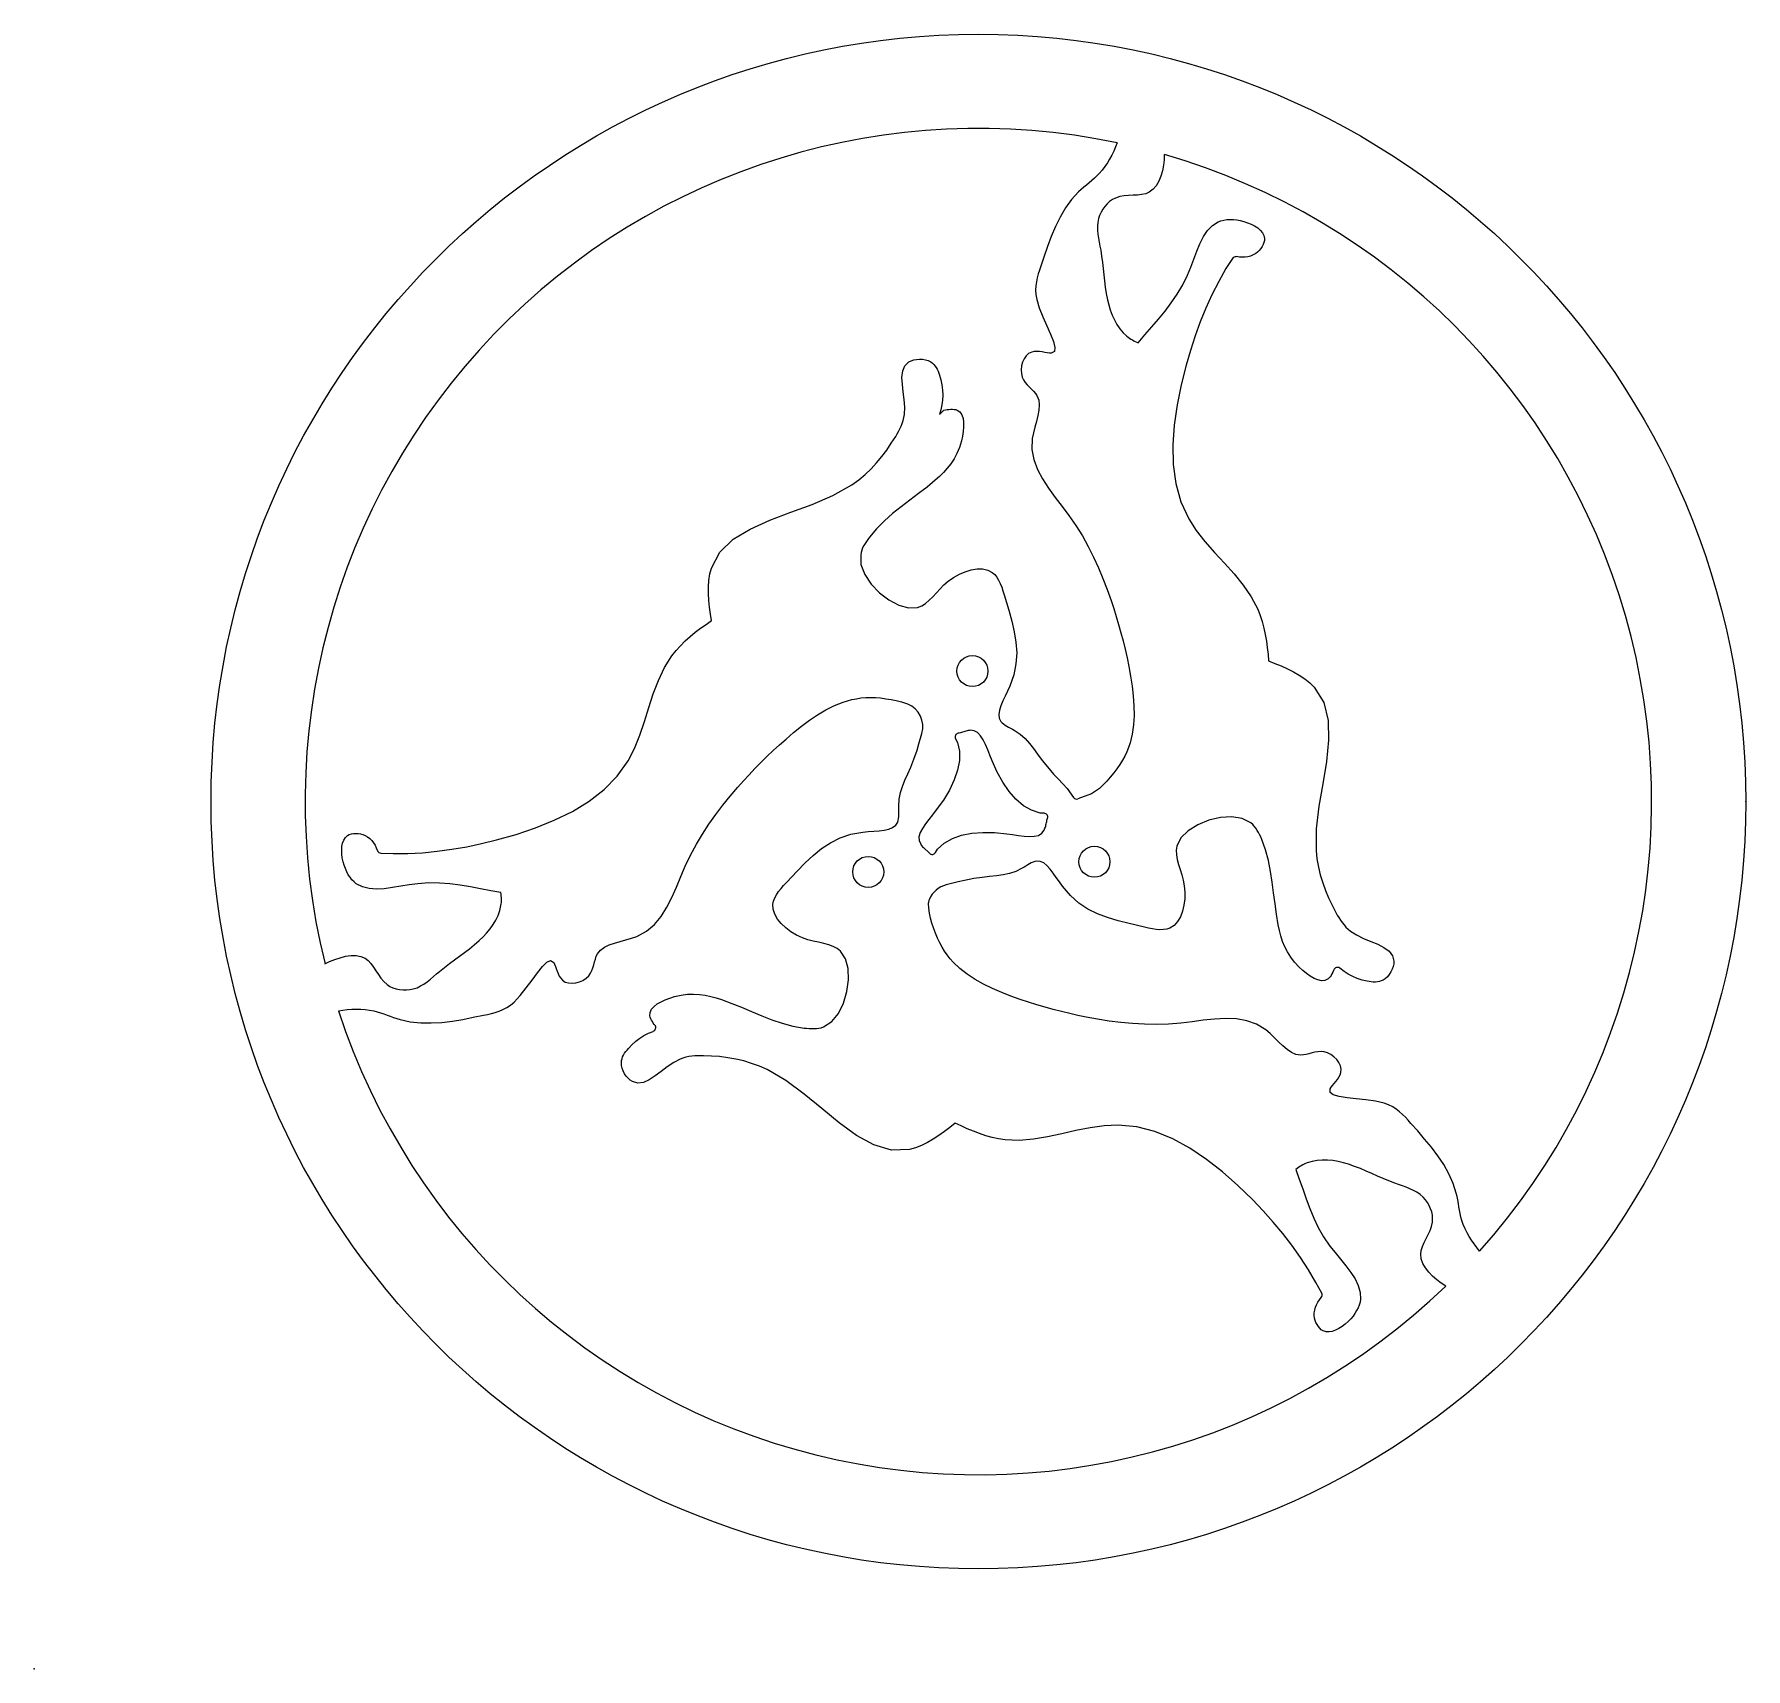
# Model space of a CAD drawing. Extents: x 0 to 112, y 0 to 107.
import ezdxf

# ---------------------------------------------------------------- set-up
doc = ezdxf.new("R2010")
doc.units = 0
doc.linetypes.add('SOLID', pattern=[0])
doc.layers.get('0').update_dxf_attribs({"color": 2, "linetype": 'SOLID'})

msp = doc.modelspace()

# ---------------------------------------------------------------- linework, layer by layer
at = {"color": 2}
for p, q in [((59.45, 82.37), (59.74, 82.66)), ((44.47, 68.84), (44.47, 68.85))]:
    msp.add_line(p, q, dxfattribs=at)
for points in [[(71.11, 100.22), (71, 99.94), (70.89, 99.67), (70.76, 99.41), (70.62, 99.15), (70.47, 98.9), (70.31, 98.65), (70.13, 98.42), (69.94, 98.2), (69.78, 98.04), (69.62, 97.89), (69.45, 97.74), (69.27, 97.59), (69.09, 97.44), (68.92, 97.3), (68.75, 97.15), (68.58, 96.99), (68.12, 96.49), (67.72, 95.94), (67.37, 95.34), (67.06, 94.71), (66.79, 94.07), (66.54, 93.41), (66.31, 92.76), (66.09, 92.11), (66.01, 91.86), (65.93, 91.61), (65.86, 91.35), (65.81, 91.09), (65.77, 90.82), (65.76, 90.54), (65.78, 90.25), (65.84, 89.93), (66, 89.37), (66.23, 88.78), (66.5, 88.2), (66.74, 87.64), (66.93, 87.16), (67.03, 86.77), (67, 86.5), (66.78, 86.39), (66.66, 86.4), (66.52, 86.42), (66.36, 86.45), (66.19, 86.48), (66.01, 86.5), (65.83, 86.52), (65.66, 86.51), (65.5, 86.47), (65.3, 86.37), (65.14, 86.22), (65, 86.03), (64.9, 85.8), (64.84, 85.56), (64.81, 85.31), (64.83, 85.06), (64.88, 84.83), (64.97, 84.65), (65.08, 84.48), (65.2, 84.32), (65.34, 84.18), (65.48, 84.04), (65.62, 83.9), (65.74, 83.76), (65.84, 83.61), (65.96, 83.32), (66, 83), (65.97, 82.66), (65.91, 82.3), (65.81, 81.92), (65.71, 81.54), (65.61, 81.17), (65.54, 80.79), (65.52, 80.08), (65.65, 79.41), (65.89, 78.76), (66.22, 78.14), (66.61, 77.53), (67.05, 76.93), (67.51, 76.34), (67.95, 75.75), (68.41, 75.08), (68.83, 74.4), (69.21, 73.71), (69.56, 73.01), (69.89, 72.31), (70.18, 71.6), (70.46, 70.88), (70.71, 70.16), (70.89, 69.64), (71.05, 69.11), (71.21, 68.58), (71.36, 68.04), (71.5, 67.5), (71.63, 66.95), (71.76, 66.4), (71.87, 65.83), (71.99, 65.19), (72.09, 64.54), (72.16, 63.89), (72.21, 63.25), (72.22, 62.61), (72.18, 61.99), (72.1, 61.38), (71.96, 60.8), (71.86, 60.51), (71.74, 60.22), (71.61, 59.94), (71.46, 59.67), (71.29, 59.39), (71.1, 59.11), (70.89, 58.84), (70.66, 58.55), (70.43, 58.3), (70.2, 58.05), (69.95, 57.82), (69.69, 57.63), (69.43, 57.47), (68.54, 57.13)], [(74.21, 99.44), (74.19, 99.1), (74.15, 98.74), (74.08, 98.38), (73.97, 98.02), (73.84, 97.69), (73.67, 97.4), (73.47, 97.16), (73.22, 96.97), (72.99, 96.87), (72.72, 96.82), (72.45, 96.78), (72.16, 96.77), (71.86, 96.75), (71.57, 96.73), (71.28, 96.68), (71.01, 96.59), (70.81, 96.49), (70.62, 96.36), (70.46, 96.21), (70.3, 96.04), (70.17, 95.86), (70.06, 95.66), (69.96, 95.45), (69.89, 95.24), (69.84, 94.98), (69.82, 94.73), (69.83, 94.47), (69.85, 94.21), (69.89, 93.95), (69.93, 93.69), (69.98, 93.43), (70.03, 93.17), (70.09, 92.76), (70.14, 92.35), (70.19, 91.95), (70.23, 91.54), (70.28, 91.14), (70.33, 90.73), (70.4, 90.32), (70.48, 89.91), (70.56, 89.57), (70.66, 89.24), (70.79, 88.9), (70.93, 88.58), (71.09, 88.28), (71.29, 88), (71.5, 87.74), (71.75, 87.52), (71.84, 87.45), (71.93, 87.39), (72.02, 87.33), (72.11, 87.27), (72.21, 87.22), (72.3, 87.17), (72.4, 87.13), (72.5, 87.08)], [(72.5, 87.08), (72.94, 87.61), (73.39, 88.12), (73.83, 88.63), (74.26, 89.16), (74.67, 89.7), (75.06, 90.27), (75.42, 90.88), (75.74, 91.53), (75.94, 92.05), (76.14, 92.57), (76.34, 93.09), (76.55, 93.59), (76.78, 94.06), (77.05, 94.46), (77.37, 94.79), (77.75, 95.03), (77.93, 95.09), (78.12, 95.14), (78.32, 95.17), (78.53, 95.18), (78.75, 95.18), (78.97, 95.15), (79.2, 95.11), (79.43, 95.05), (79.67, 94.97), (79.91, 94.88), (80.14, 94.76), (80.34, 94.63), (80.51, 94.48), (80.65, 94.31), (80.74, 94.13), (80.78, 93.94), (80.78, 93.81), (80.75, 93.67), (80.7, 93.53), (80.63, 93.4), (80.54, 93.27), (80.44, 93.15), (80.33, 93.04), (80.21, 92.94), (80.04, 92.85), (79.87, 92.78), (79.69, 92.73), (79.51, 92.71), (79.32, 92.7), (79.14, 92.71), (78.93, 92.74)], [(78.68, 92.62), (78.26, 91.95), (77.78, 91.1), (77.34, 90.24), (76.94, 89.36), (76.57, 88.46), (76.23, 87.53), (75.92, 86.58), (75.64, 85.61), (75.31, 84.32), (75.05, 83), (74.86, 81.68), (74.77, 80.37), (74.8, 79.08), (74.97, 77.83), (75.3, 76.64), (75.81, 75.53), (76.31, 74.76), (76.88, 74.03), (77.51, 73.32), (78.16, 72.61), (78.8, 71.9), (79.39, 71.17), (79.92, 70.4), (80.35, 69.58), (80.51, 69.18), (80.64, 68.77), (80.75, 68.35), (80.84, 67.92), (80.92, 67.49), (80.97, 67.06), (81.02, 66.62), (81.05, 66.19)], [(44.47, 68.85), (44.4, 69.27), (44.34, 69.71), (44.3, 70.16), (44.27, 70.61), (44.28, 71.05), (44.31, 71.48), (44.37, 71.9), (44.47, 72.29), (45.03, 73.34), (45.9, 74.18), (47.01, 74.85), (48.3, 75.43), (49.68, 75.95), (51.09, 76.47), (52.45, 77.06), (53.69, 77.76), (54.14, 78.09), (54.56, 78.44), (54.95, 78.81), (55.32, 79.2), (55.66, 79.61), (55.98, 80.04), (56.28, 80.48), (56.57, 80.93), (56.67, 81.1), (56.76, 81.26), (56.85, 81.44), (56.93, 81.61), (57, 81.79), (57.07, 81.98), (57.11, 82.17), (57.14, 82.37), (57.16, 82.85), (57.12, 83.35), (57.06, 83.86), (57.01, 84.35), (56.98, 84.81), (57.03, 85.23), (57.17, 85.57), (57.43, 85.83), (57.59, 85.9), (57.76, 85.96), (57.94, 85.99), (58.14, 86.01), (58.34, 86), (58.53, 85.97), (58.71, 85.91), (58.87, 85.83), (58.98, 85.75), (59.07, 85.66), (59.15, 85.56), (59.23, 85.45), (59.29, 85.34), (59.35, 85.22), (59.4, 85.09), (59.45, 84.96), (59.54, 84.64), (59.61, 84.31), (59.65, 83.98), (59.67, 83.65), (59.65, 83.32), (59.61, 83), (59.54, 82.68), (59.45, 82.37)], [(59.74, 82.66), (59.84, 82.68), (59.96, 82.7), (60.07, 82.71), (60.19, 82.72), (60.3, 82.72), (60.41, 82.71), (60.51, 82.69), (60.6, 82.66), (60.78, 82.54), (60.91, 82.35), (60.99, 82.12), (61.03, 81.86), (61.03, 81.56), (61.01, 81.26), (60.96, 80.95), (60.89, 80.64), (60.75, 80.21), (60.59, 79.82), (60.4, 79.47), (60.19, 79.14), (59.96, 78.84), (59.71, 78.56), (59.44, 78.3), (59.16, 78.05), (58.63, 77.61), (58.07, 77.18), (57.5, 76.75), (56.93, 76.31), (56.37, 75.86), (55.83, 75.38), (55.31, 74.87), (54.84, 74.31), (54.74, 74.17), (54.65, 74.04), (54.56, 73.9), (54.48, 73.76), (54.4, 73.61), (54.34, 73.46), (54.3, 73.31), (54.27, 73.16), (54.29, 72.52), (54.54, 71.87), (54.96, 71.24), (55.5, 70.67), (56.12, 70.19), (56.78, 69.85), (57.42, 69.67), (58.01, 69.7), (58.28, 69.81), (58.53, 69.96), (58.77, 70.17), (59, 70.4), (59.24, 70.66), (59.48, 70.92), (59.74, 71.18), (60.02, 71.43), (60.37, 71.67), (60.75, 71.89), (61.14, 72.05), (61.53, 72.17), (61.92, 72.23), (62.28, 72.23), (62.62, 72.15), (62.9, 72), (63.07, 71.86), (63.21, 71.69), (63.33, 71.49), (63.43, 71.27), (63.53, 71.03), (63.61, 70.79), (63.69, 70.53), (63.99, 69.53), (64.19, 68.81), (64.36, 68.11), (64.47, 67.41), (64.52, 66.71), (64.47, 66), (64.32, 65.27), (64.06, 64.52), (63.91, 64.2), (63.75, 63.87), (63.6, 63.56), (63.48, 63.25), (63.39, 62.95), (63.35, 62.68), (63.37, 62.43), (63.48, 62.21), (63.56, 62.13), (63.65, 62.05), (63.75, 61.98), (63.86, 61.9), (63.98, 61.84), (64.1, 61.77), (64.23, 61.7), (64.34, 61.64), (64.74, 61.37), (65.07, 61.09), (65.35, 60.77), (65.62, 60.43), (65.89, 60.06), (66.19, 59.66), (66.53, 59.23), (66.94, 58.76), (67.24, 58.44), (67.54, 58.12), (67.82, 57.8), (68.24, 57.22)], [(22.77, 53.57), (23.56, 53.54), (24.53, 53.54), (25.5, 53.59), (26.46, 53.69), (27.43, 53.82), (28.4, 53.99), (29.38, 54.2), (30.36, 54.44), (31.64, 54.8), (32.91, 55.23), (34.15, 55.73), (35.34, 56.31), (36.44, 56.98), (37.43, 57.75), (38.29, 58.63), (39, 59.62), (39.42, 60.44), (39.77, 61.31), (40.07, 62.2), (40.36, 63.12), (40.65, 64.03), (40.99, 64.91), (41.39, 65.75), (41.88, 66.53), (42.15, 66.87), (42.44, 67.19), (42.75, 67.5), (43.07, 67.79), (43.41, 68.07), (43.76, 68.33), (44.12, 68.59), (44.47, 68.84)], [(81.05, 66.19), (81.46, 66.03), (81.88, 65.87), (82.29, 65.68), (82.69, 65.47), (83.07, 65.25), (83.43, 65.01), (83.76, 64.74), (84.04, 64.46), (84.68, 63.45), (84.97, 62.28), (84.99, 60.98), (84.85, 59.58), (84.61, 58.12), (84.36, 56.64), (84.19, 55.17), (84.18, 53.74), (84.23, 53.19), (84.33, 52.65), (84.45, 52.13), (84.61, 51.61), (84.79, 51.11), (85, 50.62), (85.23, 50.14), (85.48, 49.66), (85.57, 49.5), (85.67, 49.33), (85.78, 49.17), (85.89, 49.01), (86.01, 48.86), (86.14, 48.71), (86.28, 48.57), (86.44, 48.45), (86.84, 48.19), (87.3, 47.97), (87.77, 47.77), (88.22, 47.58), (88.63, 47.36), (88.97, 47.12), (89.2, 46.83), (89.29, 46.47), (89.28, 46.3), (89.24, 46.12), (89.18, 45.94), (89.09, 45.77), (88.98, 45.6), (88.86, 45.45), (88.72, 45.32), (88.57, 45.22), (88.45, 45.17), (88.33, 45.13), (88.2, 45.11), (88.07, 45.1), (87.93, 45.1), (87.8, 45.11), (87.66, 45.13), (87.53, 45.16), (87.2, 45.23), (86.88, 45.34), (86.58, 45.47), (86.29, 45.62), (86.01, 45.8), (85.73, 46.01)], [(19.98, 43.21), (20.27, 43.25), (20.56, 43.29), (20.85, 43.31), (21.14, 43.32), (21.44, 43.32), (21.73, 43.3), (22.02, 43.26), (22.3, 43.21), (22.52, 43.15), (22.74, 43.08), (22.95, 43.01), (23.17, 42.93), (23.38, 42.85), (23.6, 42.77), (23.81, 42.7), (24.03, 42.63), (24.69, 42.49), (25.38, 42.41), (26.07, 42.41), (26.76, 42.45), (27.46, 42.54), (28.15, 42.65), (28.83, 42.79), (29.5, 42.92), (29.76, 42.97), (30.02, 43.03), (30.27, 43.1), (30.53, 43.18), (30.78, 43.29), (31.03, 43.42), (31.27, 43.58), (31.52, 43.78), (31.92, 44.21), (32.31, 44.71), (32.69, 45.23), (33.05, 45.71), (33.37, 46.13), (33.66, 46.41), (33.91, 46.51), (34.11, 46.38), (34.17, 46.27), (34.22, 46.13), (34.28, 45.98), (34.33, 45.82), (34.4, 45.65), (34.48, 45.49), (34.57, 45.35), (34.68, 45.22), (34.87, 45.1), (35.08, 45.04), (35.32, 45.02), (35.56, 45.04), (35.8, 45.11), (36.03, 45.21), (36.24, 45.35), (36.41, 45.51), (36.53, 45.68), (36.62, 45.85), (36.69, 46.04), (36.75, 46.23), (36.8, 46.43), (36.85, 46.61), (36.91, 46.79), (36.99, 46.95), (37.18, 47.2), (37.44, 47.39), (37.75, 47.54), (38.1, 47.66), (38.47, 47.77), (38.85, 47.87), (39.22, 47.98), (39.58, 48.1), (40.2, 48.44), (40.73, 48.88), (41.17, 49.41), (41.54, 50.01), (41.87, 50.66), (42.17, 51.34), (42.45, 52.03), (42.75, 52.71), (43.1, 53.44), (43.48, 54.15), (43.88, 54.82), (44.31, 55.47), (44.75, 56.1), (45.22, 56.72), (45.7, 57.31), (46.2, 57.89), (46.57, 58.31), (46.94, 58.71), (47.32, 59.12), (47.71, 59.51), (48.11, 59.91), (48.52, 60.3), (48.94, 60.68), (49.37, 61.06), (49.87, 61.48), (50.38, 61.9), (50.9, 62.29), (51.44, 62.65), (51.99, 62.97), (52.55, 63.26), (53.11, 63.48), (53.69, 63.65), (53.99, 63.71), (54.29, 63.76), (54.6, 63.78), (54.92, 63.79), (55.24, 63.78), (55.57, 63.76), (55.92, 63.71), (56.28, 63.65), (56.61, 63.59), (56.95, 63.5), (57.27, 63.4), (57.37, 63.36)], [(40.75, 42.27), (40.72, 42.31), (40.65, 42.4), (40.59, 42.5), (40.53, 42.6), (40.49, 42.69), (40.45, 42.79), (40.43, 42.89), (40.45, 43.11), (40.54, 43.31), (40.7, 43.49), (40.91, 43.66), (41.17, 43.81), (41.44, 43.94), (41.74, 44.05), (42.04, 44.15), (42.48, 44.24), (42.9, 44.3), (43.3, 44.31), (43.69, 44.29), (44.06, 44.24), (44.43, 44.16), (44.79, 44.06), (45.14, 43.95), (45.8, 43.7), (46.45, 43.44), (47.1, 43.16), (47.77, 42.88), (48.44, 42.62), (49.12, 42.39), (49.82, 42.21), (50.55, 42.08), (50.71, 42.06), (50.88, 42.04), (51.04, 42.04), (51.21, 42.04), (51.37, 42.05), (51.53, 42.07), (51.68, 42.1), (51.83, 42.15), (52.37, 42.5), (52.81, 43.04), (53.15, 43.71), (53.37, 44.47), (53.47, 45.24), (53.44, 45.98), (53.27, 46.63), (52.95, 47.12), (52.73, 47.31), (52.46, 47.44), (52.17, 47.55), (51.85, 47.63), (51.51, 47.71), (51.16, 47.79), (50.81, 47.88), (50.45, 48), (50.06, 48.18), (49.69, 48.4), (49.35, 48.66), (49.05, 48.94), (48.81, 49.24), (48.63, 49.56), (48.52, 49.89), (48.51, 50.21), (48.55, 50.42), (48.63, 50.63), (48.74, 50.83), (48.88, 51.04), (49.04, 51.24), (49.21, 51.43), (49.39, 51.63), (50.11, 52.39), (50.63, 52.92), (51.16, 53.42), (51.7, 53.86), (52.29, 54.25), (52.92, 54.57), (53.63, 54.81), (54.42, 54.95), (54.77, 54.99), (55.13, 55.01), (55.48, 55.04), (55.81, 55.08), (56.11, 55.15), (56.36, 55.26), (56.57, 55.4), (56.7, 55.61), (56.74, 55.71), (56.76, 55.83), (56.77, 55.96), (56.78, 56.09), (56.78, 56.23), (56.77, 56.37), (56.77, 56.51), (56.77, 56.64), (56.8, 57.11), (56.88, 57.54), (57.01, 57.95), (57.17, 58.35), (57.36, 58.77), (57.56, 59.22), (57.77, 59.74), (57.97, 60.33), (58.09, 60.74), (58.29, 61.43)], [(60.5, 61.07), (60.62, 60.84), (60.75, 60.26), (60.75, 59.65), (60.63, 59.02), (60.41, 58.37), (60.1, 57.71), (59.7, 57.05), (59.23, 56.4), (58.99, 56.09), (58.74, 55.78), (58.52, 55.48), (58.33, 55.19), (58.18, 54.91), (58.1, 54.64), (58.11, 54.39), (58.21, 54.15), (58.25, 54.09), (58.29, 54.04), (58.34, 53.98), (58.4, 53.93), (58.79, 53.56)], [(66.31, 56.19), (66.05, 56.2), (65.49, 56.38), (64.96, 56.68), (64.47, 57.1), (64.02, 57.62), (63.61, 58.22), (63.24, 58.89), (62.9, 59.62), (62.76, 59.99), (62.61, 60.35), (62.47, 60.7), (62.31, 61.01), (62.14, 61.28), (61.95, 61.48), (61.72, 61.6), (61.46, 61.64), (61.4, 61.63), (61.33, 61.62), (61.26, 61.6), (61.18, 61.58), (61.11, 61.56), (61.04, 61.54), (60.96, 61.52), (60.89, 61.49), (60.82, 61.47), (60.74, 61.45), (60.67, 61.44)], [(59.18, 53.6), (59.32, 53.82), (59.76, 54.22), (60.29, 54.52), (60.89, 54.74), (61.56, 54.87), (62.29, 54.92), (63.06, 54.91), (63.86, 54.83), (64.25, 54.78), (64.64, 54.72), (65.01, 54.67), (65.36, 54.65), (65.67, 54.67), (65.95, 54.73), (66.16, 54.87), (66.32, 55.07), (66.35, 55.13), (66.37, 55.2), (66.4, 55.27), (66.42, 55.34), (66.43, 55.42), (66.45, 55.49), (66.47, 55.57), (66.49, 55.64), (66.5, 55.72), (66.52, 55.79), (66.54, 55.86)], [(85.34, 45.9), (85.32, 45.85), (85.27, 45.74), (85.22, 45.64), (85.16, 45.54), (85.1, 45.45), (85.03, 45.37), (84.96, 45.31), (84.76, 45.21), (84.54, 45.19), (84.3, 45.24), (84.05, 45.34), (83.79, 45.48), (83.54, 45.66), (83.3, 45.86), (83.07, 46.07), (82.76, 46.4), (82.51, 46.74), (82.29, 47.08), (82.12, 47.42), (81.98, 47.77), (81.86, 48.13), (81.77, 48.49), (81.69, 48.86), (81.57, 49.55), (81.48, 50.24), (81.39, 50.95), (81.3, 51.66), (81.19, 52.37), (81.05, 53.08), (80.86, 53.78), (80.61, 54.47), (80.54, 54.63), (80.47, 54.78), (80.39, 54.92), (80.31, 55.06), (80.22, 55.2), (80.12, 55.33), (80.02, 55.44), (79.9, 55.55), (79.33, 55.84), (78.64, 55.95), (77.89, 55.91), (77.13, 55.72), (76.4, 55.42), (75.78, 55.03), (75.3, 54.56), (75.03, 54.03), (74.99, 53.75), (75, 53.45), (75.06, 53.14), (75.14, 52.82), (75.25, 52.49), (75.35, 52.15), (75.45, 51.79), (75.52, 51.42), (75.56, 51), (75.56, 50.57), (75.5, 50.15), (75.41, 49.75), (75.27, 49.38), (75.08, 49.07), (74.85, 48.82), (74.58, 48.64), (74.38, 48.57), (74.16, 48.54), (73.92, 48.53), (73.68, 48.55), (73.43, 48.59), (73.17, 48.64), (72.91, 48.7), (71.9, 48.94), (71.17, 49.12), (70.48, 49.33), (69.82, 49.58), (69.19, 49.89), (68.6, 50.28), (68.04, 50.78), (67.52, 51.39), (67.32, 51.68), (67.11, 51.97), (66.91, 52.26), (66.71, 52.52), (66.5, 52.75), (66.29, 52.92), (66.06, 53.02), (65.81, 53.04), (65.7, 53.02), (65.59, 52.98), (65.47, 52.92), (65.35, 52.86), (65.24, 52.79), (65.12, 52.72), (65, 52.65), (64.88, 52.58), (64.46, 52.37), (64.04, 52.23), (63.63, 52.14), (63.2, 52.08), (62.74, 52.03), (62.25, 51.97), (61.7, 51.89), (61.09, 51.77), (60.67, 51.67), (59.88, 51.48)], [(30.65, 50.98), (29.98, 51.1), (29.31, 51.23), (28.65, 51.36), (27.98, 51.47), (27.3, 51.55), (26.61, 51.6), (25.91, 51.61), (25.18, 51.56), (24.63, 51.48), (24.08, 51.39), (23.53, 51.3), (22.99, 51.23), (22.47, 51.2), (21.99, 51.24), (21.55, 51.35), (21.15, 51.56), (21, 51.68), (20.86, 51.82), (20.74, 51.98), (20.62, 52.15), (20.52, 52.34), (20.43, 52.55), (20.35, 52.77), (20.29, 53), (20.23, 53.25), (20.2, 53.5), (20.19, 53.76), (20.2, 54), (20.24, 54.22), (20.32, 54.42), (20.43, 54.59), (20.57, 54.73), (20.69, 54.79), (20.83, 54.83), (20.97, 54.86), (21.12, 54.86), (21.28, 54.85), (21.43, 54.83), (21.58, 54.78), (21.73, 54.73), (21.89, 54.63), (22.03, 54.52), (22.16, 54.39), (22.28, 54.24), (22.38, 54.08), (22.46, 53.92), (22.53, 53.75), (22.53, 53.74)], [(19.09, 46.29), (19.4, 46.44), (19.74, 46.58), (20.09, 46.7), (20.44, 46.79), (20.79, 46.84), (21.13, 46.84), (21.45, 46.78), (21.73, 46.66), (21.93, 46.51), (22.11, 46.31), (22.28, 46.08), (22.44, 45.84), (22.6, 45.59), (22.77, 45.35), (22.95, 45.13), (23.17, 44.94), (23.35, 44.81), (23.55, 44.72), (23.77, 44.65), (23.99, 44.6), (24.22, 44.58), (24.45, 44.58), (24.67, 44.6), (24.89, 44.65), (25.14, 44.73), (25.37, 44.84), (25.59, 44.97), (25.81, 45.12), (26.02, 45.29), (26.22, 45.46), (26.42, 45.63), (26.62, 45.8), (26.94, 46.06), (27.27, 46.31), (27.6, 46.55), (27.93, 46.79), (28.25, 47.03), (28.58, 47.28), (28.9, 47.54), (29.21, 47.82), (29.47, 48.06), (29.71, 48.32), (29.93, 48.59), (30.14, 48.87), (30.32, 49.16), (30.47, 49.47), (30.58, 49.79), (30.65, 50.12), (30.67, 50.23), (30.68, 50.33), (30.68, 50.44), (30.68, 50.55), (30.68, 50.66), (30.67, 50.77), (30.66, 50.88), (30.65, 50.98)], [(94.91, 27.43), (94.73, 27.66), (94.55, 27.9), (94.39, 28.14), (94.23, 28.39), (94.09, 28.64), (93.96, 28.9), (93.84, 29.17), (93.75, 29.45), (93.69, 29.66), (93.64, 29.89), (93.6, 30.11), (93.56, 30.34), (93.52, 30.56), (93.48, 30.79), (93.44, 31.01), (93.38, 31.23), (93.18, 31.88), (92.9, 32.5), (92.56, 33.11), (92.17, 33.69), (91.75, 34.25), (91.3, 34.79), (90.85, 35.32), (90.4, 35.82), (90.22, 36.02), (90.04, 36.22), (89.86, 36.41), (89.66, 36.58), (89.44, 36.75), (89.21, 36.9), (88.94, 37.03), (88.64, 37.14), (88.07, 37.28), (87.45, 37.37), (86.81, 37.44), (86.21, 37.5), (85.69, 37.58), (85.3, 37.69), (85.09, 37.85), (85.1, 38.09), (85.17, 38.19), (85.26, 38.31), (85.36, 38.43), (85.47, 38.56), (85.58, 38.7), (85.68, 38.85), (85.76, 39), (85.81, 39.16), (85.82, 39.38), (85.78, 39.6), (85.67, 39.81), (85.53, 40.01), (85.35, 40.19), (85.15, 40.34), (84.93, 40.45), (84.7, 40.51), (84.5, 40.53), (84.3, 40.52), (84.1, 40.49), (83.91, 40.44), (83.71, 40.39), (83.53, 40.34), (83.34, 40.31), (83.16, 40.29), (82.85, 40.34), (82.56, 40.47), (82.27, 40.66), (81.99, 40.9), (81.72, 41.16), (81.44, 41.44), (81.16, 41.71), (80.87, 41.96), (80.27, 42.33), (79.62, 42.56), (78.94, 42.68), (78.24, 42.71), (77.51, 42.67), (76.77, 42.59), (76.03, 42.49), (75.3, 42.4), (74.49, 42.34), (73.69, 42.31), (72.9, 42.33), (72.12, 42.37), (71.35, 42.44), (70.59, 42.54), (69.83, 42.66), (69.08, 42.8), (68.54, 42.91), (68, 43.03), (67.46, 43.16), (66.92, 43.3), (66.38, 43.45), (65.84, 43.61), (65.3, 43.78), (64.75, 43.96), (64.14, 44.18), (63.53, 44.42), (62.93, 44.68), (62.34, 44.96), (61.79, 45.27), (61.27, 45.61), (60.78, 45.99), (60.35, 46.41), (60.15, 46.63), (59.96, 46.88), (59.78, 47.13), (59.62, 47.4), (59.46, 47.68), (59.32, 47.99), (59.18, 48.31), (59.05, 48.65), (58.95, 48.97), (58.85, 49.3), (58.78, 49.63), (58.74, 49.96), (58.73, 50.26), (58.78, 50.54), (58.78, 50.54)], [(60.47, 35.83), (60.13, 35.55), (59.78, 35.28), (59.41, 35.02), (59.03, 34.77), (58.65, 34.56), (58.26, 34.37), (57.87, 34.22), (57.48, 34.11), (56.29, 34.06), (55.13, 34.4), (53.99, 35.02), (52.85, 35.85), (51.71, 36.79), (50.55, 37.74), (49.36, 38.63), (48.13, 39.35), (47.62, 39.58), (47.11, 39.76), (46.59, 39.92), (46.07, 40.04), (45.54, 40.13), (45.01, 40.2), (44.48, 40.24), (43.95, 40.26), (43.75, 40.26), (43.56, 40.26), (43.37, 40.25), (43.18, 40.24), (42.98, 40.21), (42.79, 40.17), (42.6, 40.11), (42.41, 40.04), (41.99, 39.82), (41.57, 39.53), (41.17, 39.23), (40.77, 38.93), (40.38, 38.68), (40, 38.51), (39.63, 38.46), (39.28, 38.56), (39.13, 38.66), (39, 38.78), (38.87, 38.92), (38.76, 39.08), (38.67, 39.26), (38.61, 39.44), (38.57, 39.62), (38.56, 39.81), (38.57, 39.94), (38.6, 40.06), (38.64, 40.18), (38.7, 40.3), (38.77, 40.42), (38.84, 40.53), (38.93, 40.63), (39.02, 40.74), (39.25, 40.98), (39.5, 41.21), (39.76, 41.41), (40.04, 41.58), (40.33, 41.74), (40.64, 41.86), (40.64, 41.86)], [(84.55, 24.67), (84.17, 25.37), (83.68, 26.21), (83.16, 27.02), (82.59, 27.81), (82, 28.58), (81.36, 29.34), (80.69, 30.08), (79.99, 30.81), (79.04, 31.74), (78.03, 32.63), (76.98, 33.45), (75.89, 34.18), (74.76, 34.8), (73.59, 35.28), (72.4, 35.59), (71.18, 35.7), (70.27, 35.66), (69.34, 35.52), (68.41, 35.34), (67.48, 35.13), (66.54, 34.93), (65.61, 34.78), (64.68, 34.7), (63.76, 34.74), (63.33, 34.8), (62.91, 34.9), (62.49, 35.01), (62.08, 35.15), (61.67, 35.3), (61.26, 35.47), (60.86, 35.65), (60.47, 35.83)], [(92.69, 25.13), (92.4, 25.32), (92.11, 25.54), (91.83, 25.78), (91.58, 26.05), (91.36, 26.33), (91.19, 26.62), (91.08, 26.92), (91.05, 27.22), (91.08, 27.48), (91.16, 27.73), (91.27, 27.99), (91.4, 28.25), (91.54, 28.51), (91.66, 28.78), (91.76, 29.05), (91.82, 29.33), (91.83, 29.55), (91.82, 29.78), (91.77, 30), (91.7, 30.21), (91.61, 30.42), (91.49, 30.62), (91.36, 30.8), (91.21, 30.97), (91.01, 31.14), (90.8, 31.29), (90.57, 31.42), (90.34, 31.53), (90.09, 31.62), (89.84, 31.71), (89.59, 31.8), (89.35, 31.89), (88.96, 32.04), (88.58, 32.2), (88.21, 32.36), (87.84, 32.53), (87.46, 32.69), (87.09, 32.85), (86.7, 32.99), (86.3, 33.13), (85.97, 33.22), (85.62, 33.31), (85.28, 33.37), (84.93, 33.4), (84.58, 33.41), (84.24, 33.39), (83.91, 33.32), (83.59, 33.22), (83.49, 33.18), (83.39, 33.14), (83.3, 33.09), (83.2, 33.03), (83.11, 32.98), (83.02, 32.92), (82.93, 32.85), (82.84, 32.79)], [(82.84, 32.79), (83.07, 32.15), (83.3, 31.51), (83.52, 30.87), (83.76, 30.23), (84.02, 29.6), (84.32, 28.98), (84.67, 28.37), (85.08, 27.76), (85.42, 27.33), (85.78, 26.89), (86.13, 26.46), (86.46, 26.03), (86.74, 25.6), (86.95, 25.16), (87.08, 24.72), (87.09, 24.27), (87.06, 24.08), (87.01, 23.89), (86.94, 23.71), (86.84, 23.52), (86.73, 23.33), (86.6, 23.15), (86.45, 22.98), (86.28, 22.8), (86.09, 22.63), (85.88, 22.48), (85.67, 22.34), (85.46, 22.23), (85.24, 22.16), (85.03, 22.12), (84.83, 22.13), (84.64, 22.19), (84.52, 22.26), (84.42, 22.36), (84.33, 22.47), (84.24, 22.6), (84.17, 22.74), (84.12, 22.88), (84.08, 23.03), (84.06, 23.19), (84.06, 23.38), (84.09, 23.56), (84.14, 23.74), (84.21, 23.91), (84.3, 24.07), (84.4, 24.23), (84.51, 24.38), (84.51, 24.38)]]:
    msp.add_lwpolyline(points, dxfattribs=at)
for centre, radius in [((62, 56.95), 50.39), ((61.61, 65.52), 1.02), ((69.62, 53), 1.02), ((54.77, 52.33), 1.02)]:
    msp.add_circle(centre, radius, dxfattribs=at)
for centre, radius, start, end in [((62, 56.95), 44.21, 78.1124, 193.9591), ((62, 56.95), 44.21, 318.1124, 433.9591), ((78.9, 92.48), 0.256, 82.6217, 147.7545), ((56.75, 61.88), 1.6, 343.6625, 427.4109), ((60.73, 61.19), 0.256, 103.6302, 206.4988), ((68.45, 57.37), 0.256, 215.9271, 290.8643), ((66.3, 55.93), 0.256, 344.146, 446.4988), ((22.78, 53.82), 0.256, 198.7092, 267.7545), ((58.97, 53.74), 0.256, 226.3522, 326.4988), ((60.26, 49.92), 1.6, 103.6625, 157.398), ((85.58, 45.81), 0.256, 52.7827, 159.5706), ((62, 56.95), 44.21, 198.1124, 313.9591), ((40.56, 42.11), 0.256, 287.9393, 399.5706), ((84.32, 24.55), 0.256, 318.7092, 387.7545)]:
    msp.add_arc(centre, radius, start, end, dxfattribs=at)
msp.add_point((112.39, 56.95), dxfattribs=at)
msp.add_point((0, 0))

doc.saveas('drawing.dxf')
